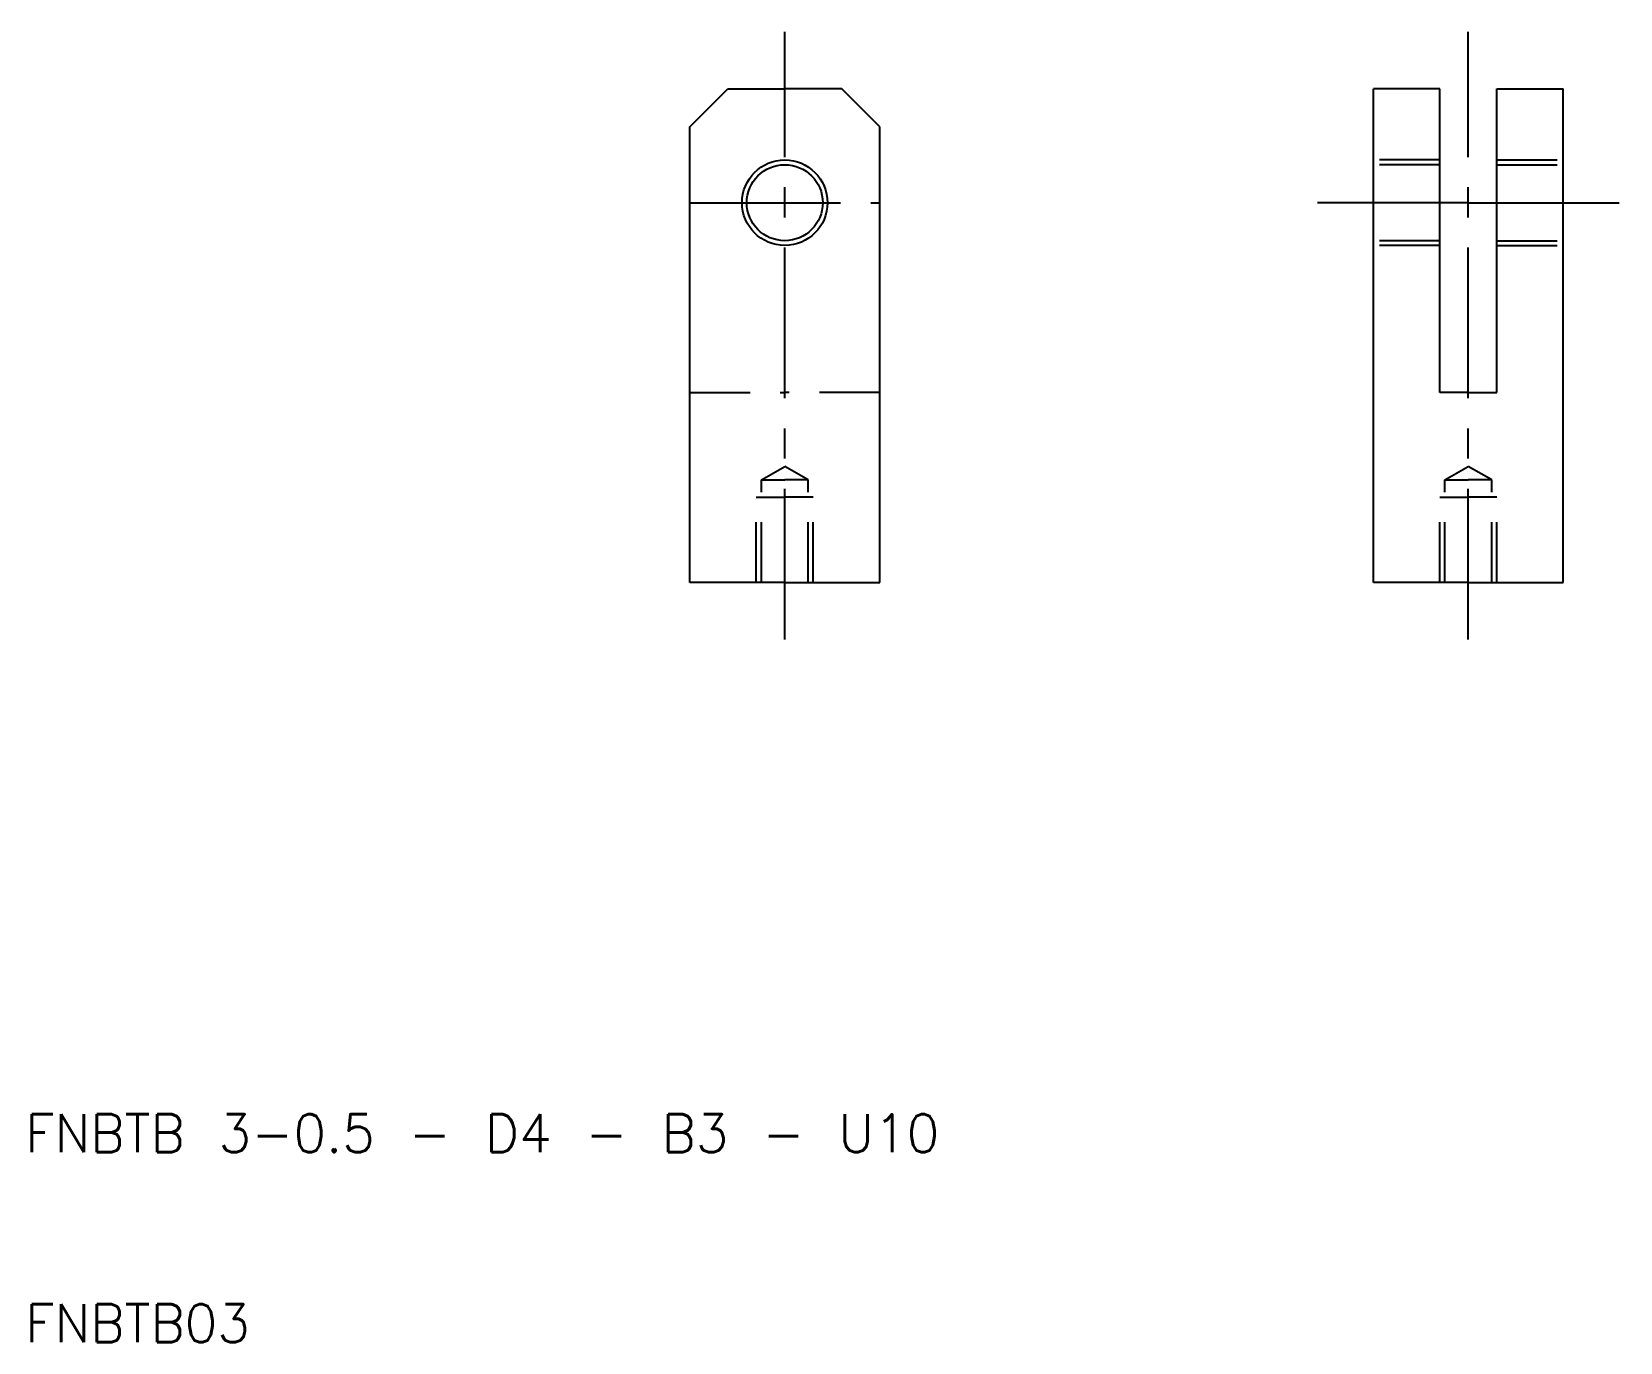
# Model space of a CAD drawing. Extents: x 10.3 to 94, y 10 to 79.
import ezdxf

# ---------------------------------------------------------------- set-up
doc = ezdxf.new("R2010")
doc.units = 0
doc.header["$LTSCALE"] = 0.25
doc.linetypes.add('CENTER', pattern=[50.8, 31.75, -6.35, 6.35, -6.35])
doc.linetypes.add('DASHED', pattern=[19.05, 12.7, -6.35])
doc.layers.get('0').update_dxf_attribs({"linetype": 'CONTINUOUS'})
doc.layers.add('CENTER', color=1, linetype='CENTER')
doc.styles.get("Standard").update_dxf_attribs({"font": 'txt.shx', "bigfont": 'extfont.shx'})

msp = doc.modelspace()

# ---------------------------------------------------------------- linework, layer by layer
at = {"color": 7, "linetype": 'CONTINUOUS'}
for p, q in [((45, 74), (47, 76)), ((47, 76), (50, 76)), ((53, 76), (50, 76)), ((55, 74), (53, 76)), ((81, 50), (81, 76)), ((84.5, 76), (81, 76)), ((84.5, 60), (84.5, 76)), ((87.5, 60), (87.5, 76)), ((87.5, 76), (91, 76)), ((91, 50), (91, 76)), ((45, 50), (45, 74)), ((55, 50), (55, 74)), ((86, 60), (84.5, 60)), ((86, 60), (87.5, 60)), ((50, 50), (45, 50)), ((50, 50), (55, 50)), ((86, 50), (81, 50)), ((86, 50), (91, 50))]:
    msp.add_line(p, q, dxfattribs=at)
at = {"color": 3, "linetype": 'DASHED'}
for p, q in [((84.5, 72.25), (81, 72.25)), ((84.5, 72), (81, 72)), ((87.5, 72.25), (91, 72.25)), ((87.5, 72), (91, 72)), ((84.5, 68), (81, 68)), ((87.5, 68), (91, 68)), ((84.5, 67.75), (81, 67.75)), ((87.5, 67.75), (91, 67.75)), ((45, 60), (50, 60)), ((55, 60), (50, 60)), ((48.7705, 55.4), (50, 56.1099)), ((51.2295, 55.4), (50, 56.1099)), ((84.7705, 55.4), (86, 56.1099)), ((87.2295, 55.4), (86, 56.1099)), ((48.7705, 50), (48.7705, 55.4)), ((48.7705, 55.4), (50, 55.4)), ((51.2295, 55.4), (50, 55.4)), ((51.2295, 50), (51.2295, 55.4)), ((84.7705, 50), (84.7705, 55.4)), ((84.7705, 55.4), (86, 55.4)), ((87.2295, 55.4), (86, 55.4)), ((87.2295, 50), (87.2295, 55.4)), ((48.5, 50), (48.5, 54.5)), ((48.5, 54.5), (50, 54.5)), ((51.5, 54.5), (50, 54.5)), ((51.5, 50), (51.5, 54.5)), ((84.5, 50), (84.5, 54.5)), ((84.5, 54.5), (86, 54.5)), ((87.5, 54.5), (86, 54.5)), ((87.5, 50), (87.5, 54.5))]:
    msp.add_line(p, q, dxfattribs=at)
at = {"color": 7, "linetype": 'CONTINUOUS'}
for radius in [2.25, 2]:
    msp.add_circle((50, 70), radius, dxfattribs=at)
at = {"layer": 'CENTER', "color": 1, "linetype": 'CENTER'}
for p, q in [((50, 47), (50, 79)), ((86, 47), (86, 79)), ((45, 70), (55, 70)), ((86, 70), (78, 70)), ((86, 70), (94, 70))]:
    msp.add_line(p, q, dxfattribs=at)

# ---------------------------------------------------------------- texts
for s, p in [('FNBTB 3-0.5 - D4 - B3 - U10', (10, 20)), ('FNBTB03', (10, 10))]:
    msp.add_text(s, height=2).set_placement(p)

doc.saveas('drawing.dxf')
